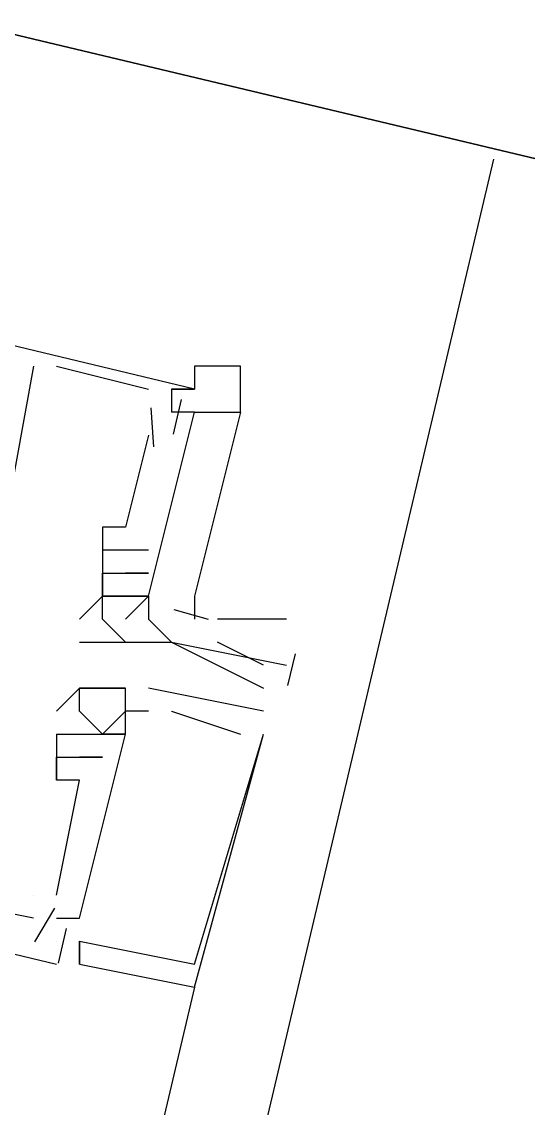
# Model space of a CAD drawing. Header units: feet. Extents: x -84 to 198, y -22 to 181.
# Drawn here: x 121.567 to 121.86, y 90.561 to 91.191 of the extents above; entities that cross this region are included whole.
import ezdxf

# ---------------------------------------------------------------- set-up
doc = ezdxf.new("R2010")
doc.units = ezdxf.units.FT
doc.layers.add('A-LINEA', color=7, linetype='CONTINUOUS')
doc.layers.add('A-MURO-CONCRETO', color=8, linetype='CONTINUOUS')

msp = doc.modelspace()

# ---------------------------------------------------------------- linework, layer by layer
at = {"layer": 'A-LINEA'}
for p, q in [((121.84, 91.1111), (114.56, 60.2978)), ((121.5733, 90.9911), (121.5467, 90.8444)), ((121.5733, 90.9911), (121.5467, 90.8444)), ((121.5733, 90.9911), (121.5467, 90.8444)), ((121.5733, 90.9911), (121.5733, 90.9911)), ((121.5733, 90.9911), (121.5733, 90.9911)), ((121.5733, 90.9911), (121.5733, 90.9911)), ((121.5867, 90.9911), (121.64, 90.9778)), ((121.5867, 90.9911), (121.5867, 90.9911)), ((121.5867, 90.9911), (121.64, 90.9778)), ((121.5867, 90.9911), (121.5867, 90.9911)), ((121.5867, 90.9911), (121.64, 90.9778)), ((121.5867, 90.9911), (121.5867, 90.9911)), ((121.64, 90.9778), (121.64, 90.9778)), ((121.64, 90.9778), (121.64, 90.9778)), ((121.64, 90.9778), (121.64, 90.9778)), ((121.6533, 90.9778), (121.6533, 90.9778)), ((121.6533, 90.9778), (121.6533, 90.9778)), ((121.6533, 90.9778), (121.6533, 90.9778)), ((121.6667, 90.9778), (121.6667, 90.9778)), ((121.6667, 90.9778), (121.6667, 90.9778)), ((121.6667, 90.9778), (121.6667, 90.9778)), ((121.659, 90.9717), (121.6543, 90.9517)), ((121.659, 90.9717), (121.6543, 90.9517)), ((121.659, 90.9717), (121.6543, 90.9517)), ((121.6413, 90.9669), (121.6429, 90.9443)), ((121.6413, 90.9669), (121.6429, 90.9443)), ((121.6413, 90.9669), (121.6429, 90.9443)), ((121.6533, 90.9644), (121.6533, 90.9644)), ((121.6533, 90.9644), (121.6533, 90.9644)), ((121.6533, 90.9644), (121.6533, 90.9644)), ((121.6667, 90.9644), (121.68, 90.9644)), ((121.6667, 90.9644), (121.6667, 90.9644)), ((121.6667, 90.9644), (121.6667, 90.9644)), ((121.6667, 90.9644), (121.6667, 90.9644)), ((121.64, 90.9511), (121.6267, 90.8978)), ((121.64, 90.9511), (121.6267, 90.8978)), ((121.64, 90.9511), (121.6267, 90.8978)), ((121.64, 90.9511), (121.64, 90.9511)), ((121.64, 90.9511), (121.64, 90.9511)), ((121.64, 90.9511), (121.64, 90.9511)), ((121.6133, 90.8978), (121.6133, 90.8978)), ((121.6133, 90.8978), (121.6133, 90.8978)), ((121.6133, 90.8978), (121.6133, 90.8978)), ((121.6267, 90.8978), (121.6267, 90.8978)), ((121.6267, 90.8978), (121.6267, 90.8978)), ((121.6267, 90.8978), (121.6267, 90.8978)), ((121.6133, 90.8844), (121.6133, 90.8844)), ((121.6133, 90.8844), (121.6133, 90.8844)), ((121.6133, 90.8844), (121.6133, 90.8844)), ((121.6267, 90.8844), (121.6267, 90.8844)), ((121.6267, 90.8844), (121.6267, 90.8844)), ((121.6267, 90.8844), (121.6267, 90.8844)), ((121.6267, 90.8844), (121.6267, 90.8844)), ((121.6267, 90.8844), (121.6267, 90.8844)), ((121.6267, 90.8844), (121.6267, 90.8844)), ((121.64, 90.8844), (121.64, 90.8844)), ((121.64, 90.8844), (121.64, 90.8844)), ((121.64, 90.8844), (121.64, 90.8844)), ((121.6133, 90.8711), (121.6133, 90.8711)), ((121.6133, 90.8711), (121.6133, 90.8711)), ((121.6133, 90.8711), (121.6133, 90.8711)), ((121.6133, 90.8711), (121.6133, 90.8711)), ((121.6133, 90.8711), (121.6133, 90.8711)), ((121.6133, 90.8711), (121.6133, 90.8711)), ((121.6133, 90.8711), (121.6133, 90.8711)), ((121.6267, 90.8711), (121.6267, 90.8711)), ((121.6267, 90.8711), (121.6267, 90.8711)), ((121.6267, 90.8711), (121.6267, 90.8711)), ((121.6267, 90.8711), (121.6267, 90.8711)), ((121.6267, 90.8711), (121.6267, 90.8711)), ((121.6267, 90.8711), (121.6267, 90.8711)), ((121.6267, 90.8711), (121.6267, 90.8711)), ((121.6267, 90.8711), (121.6267, 90.8711)), ((121.6267, 90.8711), (121.6267, 90.8711)), ((121.64, 90.8711), (121.64, 90.8711)), ((121.64, 90.8711), (121.64, 90.8711)), ((121.64, 90.8711), (121.64, 90.8711)), ((121.64, 90.8711), (121.64, 90.8711)), ((121.64, 90.8711), (121.64, 90.8711)), ((121.64, 90.8711), (121.64, 90.8711)), ((121.64, 90.8578), (121.6133, 90.8578)), ((121.6133, 90.8578), (121.6133, 90.8578)), ((121.6133, 90.8578), (121.6133, 90.8578)), ((121.6133, 90.8578), (121.6133, 90.8578)), ((121.6133, 90.8578), (121.6133, 90.8578)), ((121.6133, 90.8578), (121.6133, 90.8578)), ((121.6133, 90.8578), (121.6133, 90.8578)), ((121.6133, 90.8578), (121.6133, 90.8578)), ((121.6267, 90.8578), (121.6267, 90.8578)), ((121.64, 90.8578), (121.6267, 90.8444)), ((121.6267, 90.8578), (121.6267, 90.8578)), ((121.6267, 90.8578), (121.6267, 90.8578)), ((121.6267, 90.8578), (121.6267, 90.8578)), ((121.6267, 90.8578), (121.6267, 90.8578)), ((121.64, 90.8578), (121.64, 90.8578)), ((121.64, 90.8578), (121.64, 90.8578)), ((121.64, 90.8578), (121.64, 90.8578)), ((121.64, 90.8578), (121.64, 90.8578)), ((121.64, 90.8578), (121.64, 90.8578)), ((121.6548, 90.8501), (121.6747, 90.8445)), ((121.6548, 90.8501), (121.6747, 90.8445)), ((121.6548, 90.8501), (121.6747, 90.8445)), ((121.6, 90.8444), (121.6, 90.8444)), ((121.6133, 90.8444), (121.6133, 90.8444)), ((121.6267, 90.8444), (121.6267, 90.8444)), ((121.64, 90.8444), (121.64, 90.8444)), ((121.72, 90.8444), (121.68, 90.8444)), ((121.6, 90.8311), (121.6, 90.8311)), ((121.6133, 90.8311), (121.6133, 90.8311)), ((121.6267, 90.8311), (121.6267, 90.8311)), ((121.64, 90.8311), (121.64, 90.8311)), ((121.6533, 90.8311), (121.6533, 90.8311)), ((121.6533, 90.8311), (121.6533, 90.8311)), ((121.6533, 90.8311), (121.6533, 90.8311)), ((121.725, 90.8243), (121.7207, 90.806)), ((121.72, 90.8178), (121.72, 90.8178)), ((121.6, 90.8044), (121.6, 90.8044)), ((121.6, 90.8044), (121.6, 90.8044)), ((121.6, 90.8044), (121.6, 90.8044)), ((121.6, 90.8044), (121.6, 90.8044)), ((121.6, 90.8044), (121.6, 90.8044)), ((121.6, 90.8044), (121.6, 90.8044)), ((121.6133, 90.8044), (121.6133, 90.8044)), ((121.6133, 90.8044), (121.6133, 90.8044)), ((121.6133, 90.8044), (121.6133, 90.8044)), ((121.6267, 90.8044), (121.6267, 90.8044)), ((121.6267, 90.8044), (121.6267, 90.8044)), ((121.6267, 90.8044), (121.6267, 90.8044)), ((121.6267, 90.8044), (121.6267, 90.8044)), ((121.6267, 90.8044), (121.6267, 90.8044)), ((121.6267, 90.8044), (121.6267, 90.8044)), ((121.7067, 90.7911), (121.64, 90.8044)), ((121.64, 90.8044), (121.64, 90.8044)), ((121.64, 90.8044), (121.64, 90.8044)), ((121.7067, 90.7911), (121.64, 90.8044)), ((121.64, 90.8044), (121.64, 90.8044)), ((121.64, 90.8044), (121.64, 90.8044)), ((121.7067, 90.7911), (121.64, 90.8044)), ((121.64, 90.8044), (121.64, 90.8044)), ((121.64, 90.8044), (121.64, 90.8044)), ((121.7067, 90.8044), (121.7067, 90.8044)), ((121.5867, 90.7911), (121.5867, 90.7911)), ((121.5867, 90.7911), (121.5867, 90.7911)), ((121.5867, 90.7911), (121.5867, 90.7911)), ((121.6, 90.7911), (121.6, 90.7911)), ((121.6, 90.7911), (121.6, 90.7911)), ((121.6, 90.7911), (121.6, 90.7911)), ((121.6267, 90.7911), (121.6267, 90.7911)), ((121.6267, 90.7911), (121.6267, 90.7911)), ((121.6267, 90.7911), (121.6267, 90.7911)), ((121.6267, 90.7911), (121.6267, 90.7911)), ((121.6267, 90.7911), (121.6267, 90.7911)), ((121.6267, 90.7911), (121.6267, 90.7911)), ((121.64, 90.7911), (121.64, 90.7911)), ((121.64, 90.7911), (121.64, 90.7911)), ((121.64, 90.7911), (121.64, 90.7911)), ((121.64, 90.7911), (121.64, 90.7911)), ((121.64, 90.7911), (121.64, 90.7911)), ((121.64, 90.7911), (121.64, 90.7911)), ((121.64, 90.7911), (121.64, 90.7911)), ((121.64, 90.7911), (121.64, 90.7911)), ((121.64, 90.7911), (121.64, 90.7911)), ((121.6533, 90.7911), (121.6533, 90.7911)), ((121.6533, 90.7911), (121.6533, 90.7911)), ((121.6533, 90.7911), (121.6533, 90.7911)), ((121.7067, 90.7911), (121.7067, 90.7911)), ((121.7067, 90.7911), (121.7067, 90.7911)), ((121.7067, 90.7911), (121.7067, 90.7911)), ((121.5867, 90.7778), (121.5867, 90.7511)), ((121.5867, 90.7778), (121.5867, 90.7778)), ((121.5867, 90.7778), (121.5867, 90.7778)), ((121.5867, 90.7778), (121.5867, 90.7511)), ((121.5867, 90.7778), (121.5867, 90.7778)), ((121.5867, 90.7778), (121.5867, 90.7778)), ((121.5867, 90.7778), (121.5867, 90.7511)), ((121.5867, 90.7778), (121.5867, 90.7778)), ((121.5867, 90.7778), (121.5867, 90.7778)), ((121.6, 90.7778), (121.6, 90.7778)), ((121.6, 90.7778), (121.6, 90.7778)), ((121.6, 90.7778), (121.6, 90.7778)), ((121.6, 90.7778), (121.6, 90.7778)), ((121.6, 90.7778), (121.6, 90.7778)), ((121.6, 90.7778), (121.6, 90.7778)), ((121.6, 90.7778), (121.6, 90.7778)), ((121.6, 90.7778), (121.6, 90.7778)), ((121.6, 90.7778), (121.6, 90.7778)), ((121.6133, 90.7778), (121.6133, 90.7778)), ((121.6133, 90.7778), (121.6133, 90.7778)), ((121.6133, 90.7778), (121.6133, 90.7778)), ((121.6133, 90.7778), (121.6133, 90.7778)), ((121.6133, 90.7778), (121.6133, 90.7778)), ((121.6133, 90.7778), (121.6133, 90.7778)), ((121.6133, 90.7778), (121.6133, 90.7778)), ((121.6133, 90.7778), (121.6133, 90.7778)), ((121.6133, 90.7778), (121.6133, 90.7778)), ((121.6267, 90.7778), (121.6267, 90.7778)), ((121.6267, 90.7778), (121.6267, 90.7778)), ((121.6267, 90.7778), (121.6267, 90.7778)), ((121.6267, 90.7778), (121.6267, 90.7778)), ((121.6267, 90.7778), (121.6267, 90.7778)), ((121.6267, 90.7778), (121.6267, 90.7778)), ((121.6933, 90.7778), (121.6933, 90.7778)), ((121.6933, 90.7778), (121.6933, 90.7778)), ((121.6933, 90.7778), (121.6933, 90.7778)), ((121.7067, 90.7778), (121.7067, 90.7778)), ((121.7067, 90.7778), (121.7067, 90.7778)), ((121.7067, 90.7778), (121.7067, 90.7778)), ((121.7067, 90.7778), (121.7067, 90.7778)), ((121.7067, 90.7778), (121.7067, 90.7778)), ((121.7067, 90.7778), (121.7067, 90.7778)), ((121.5867, 90.7644), (121.6, 90.7644)), ((121.5867, 90.7644), (121.5867, 90.7644)), ((121.5867, 90.7644), (121.5867, 90.7644)), ((121.5867, 90.7644), (121.6, 90.7644)), ((121.5867, 90.7644), (121.5867, 90.7644)), ((121.5867, 90.7644), (121.5867, 90.7644)), ((121.5867, 90.7644), (121.6, 90.7644)), ((121.5867, 90.7644), (121.5867, 90.7644)), ((121.5867, 90.7644), (121.5867, 90.7644)), ((121.6, 90.7644), (121.6, 90.7644)), ((121.6, 90.7644), (121.6, 90.7644)), ((121.6, 90.7644), (121.6, 90.7644)), ((121.6, 90.7644), (121.6, 90.7644)), ((121.6, 90.7644), (121.6, 90.7644)), ((121.6, 90.7644), (121.6, 90.7644)), ((121.6, 90.7644), (121.6, 90.7644)), ((121.6, 90.7644), (121.6, 90.7644)), ((121.6, 90.7644), (121.6, 90.7644)), ((121.6, 90.7644), (121.6, 90.7644)), ((121.6, 90.7644), (121.6, 90.7644)), ((121.6, 90.7644), (121.6, 90.7644)), ((121.6133, 90.7644), (121.6133, 90.7644)), ((121.6133, 90.7644), (121.6133, 90.7644)), ((121.6133, 90.7644), (121.6133, 90.7644)), ((121.6133, 90.7644), (121.6133, 90.7644)), ((121.6133, 90.7644), (121.6133, 90.7644)), ((121.6133, 90.7644), (121.6133, 90.7644)), ((121.5867, 90.6844), (121.6, 90.7511)), ((121.5867, 90.7511), (121.5867, 90.7511)), ((121.5867, 90.7511), (121.5867, 90.7511)), ((121.5867, 90.6844), (121.6, 90.7511)), ((121.5867, 90.7511), (121.5867, 90.7511)), ((121.5867, 90.7511), (121.5867, 90.7511)), ((121.5867, 90.6844), (121.6, 90.7511)), ((121.5867, 90.7511), (121.5867, 90.7511)), ((121.5867, 90.7511), (121.5867, 90.7511)), ((121.6, 90.7511), (121.6, 90.7511)), ((121.6, 90.7511), (121.6, 90.7511)), ((121.6, 90.7511), (121.6, 90.7511)), ((121.6, 90.7511), (121.6, 90.7511)), ((121.6, 90.7511), (121.6, 90.7511)), ((121.6, 90.7511), (121.6, 90.7511)), ((121.5733, 90.6844), (121.5733, 90.6844)), ((121.5733, 90.6844), (121.5733, 90.6844)), ((121.5733, 90.6844), (121.5733, 90.6844)), ((121.5733, 90.6844), (121.5733, 90.6844)), ((121.5733, 90.6844), (121.5733, 90.6844)), ((121.5733, 90.6844), (121.5733, 90.6844)), ((121.5867, 90.6844), (121.5867, 90.6844)), ((121.5867, 90.6844), (121.5867, 90.6844)), ((121.5867, 90.6844), (121.5867, 90.6844)), ((121.5855, 90.6769), (121.5739, 90.6573)), ((121.5855, 90.6769), (121.5739, 90.6573)), ((121.5855, 90.6769), (121.5739, 90.6573)), ((121.5733, 90.6711), (121.5733, 90.6711)), ((121.5733, 90.6711), (121.5733, 90.6711)), ((121.5733, 90.6711), (121.5733, 90.6711)), ((121.5867, 90.6711), (121.5867, 90.6711)), ((121.5867, 90.6711), (121.5867, 90.6711)), ((121.5867, 90.6711), (121.5867, 90.6711)), ((121.6, 90.6711), (121.6, 90.6711)), ((121.6, 90.6711), (121.6, 90.6711)), ((121.6, 90.6711), (121.6, 90.6711)), ((121.6, 90.6711), (121.6, 90.6711)), ((121.6, 90.6711), (121.6, 90.6711)), ((121.6, 90.6711), (121.6, 90.6711)), ((121.6, 90.6711), (121.6, 90.6711)), ((121.6, 90.6711), (121.6, 90.6711)), ((121.6, 90.6711), (121.6, 90.6711)), ((121.5923, 90.6651), (121.5876, 90.6451)), ((121.5923, 90.6651), (121.5876, 90.6451)), ((121.5923, 90.6651), (121.5876, 90.6451)), ((121.5867, 90.6578), (121.5867, 90.6578)), ((121.5867, 90.6578), (121.5867, 90.6578)), ((121.5867, 90.6578), (121.5867, 90.6578)), ((121.5867, 90.6578), (121.5867, 90.6578)), ((121.5867, 90.6578), (121.5867, 90.6578)), ((121.5867, 90.6578), (121.5867, 90.6578)), ((121.6, 90.6444), (121.6, 90.6578)), ((121.6, 90.6578), (121.6, 90.6578)), ((121.6, 90.6578), (121.6, 90.6578)), ((121.6, 90.6578), (121.6, 90.6578)), ((121.6, 90.6444), (121.6, 90.6578)), ((121.6, 90.6578), (121.6, 90.6578)), ((121.6, 90.6578), (121.6, 90.6578)), ((121.6, 90.6578), (121.6, 90.6578)), ((121.6, 90.6444), (121.6, 90.6578)), ((121.6, 90.6578), (121.6, 90.6578)), ((121.6, 90.6578), (121.6, 90.6578)), ((121.6, 90.6578), (121.6, 90.6578)), ((121.5867, 90.6444), (121.5867, 90.6444)), ((121.5867, 90.6444), (121.5867, 90.6444)), ((121.5867, 90.6444), (121.5867, 90.6444)), ((121.6, 90.6444), (121.6, 90.6444)), ((121.6, 90.6444), (121.6, 90.6444)), ((121.6, 90.6444), (121.6, 90.6444)), ((121.6, 90.6444), (121.6, 90.6444)), ((121.6, 90.6444), (121.6, 90.6444)), ((121.6, 90.6444), (121.6, 90.6444)), ((121.6667, 90.6444), (121.6667, 90.6444)), ((121.6667, 90.6444), (121.6667, 90.6444)), ((121.6667, 90.6444), (121.6667, 90.6444)), ((121.6667, 90.6311), (120.0267, 83.6978)), ((121.6667, 90.6311), (121.6667, 90.6311)), ((121.6667, 90.6311), (121.6667, 90.6311)), ((121.6667, 90.6311), (121.6667, 90.6311))]:
    msp.add_line(p, q, dxfattribs=at)
for points in [[(124.44, 90.4978), (124.7867, 91.9644), (121.3733, 92.7644), (121.0267, 91.3111), (124.44, 90.4978)], [(121.6533, 90.9778), (121.6667, 90.9778), (121, 91.1378)], [(121.6533, 90.9778), (121.6667, 90.9778), (121, 91.1378)], [(121.6533, 90.9778), (121.6667, 90.9778), (121, 91.1378)], [(121.6933, 90.9644), (121.6933, 90.9911), (121.6667, 90.9911), (121.6667, 90.9778)], [(121.6667, 90.9778), (121.6533, 90.9778), (121.6533, 90.9644)], [(120.9733, 90.9511), (120.9733, 90.9644), (120.9467, 90.9644), (120.92, 90.8044), (121.5867, 90.6444)], [(120.9733, 90.9511), (120.9733, 90.9644), (120.9467, 90.9644), (120.92, 90.8044), (121.5867, 90.6444)], [(120.9733, 90.9511), (120.9733, 90.9644), (120.9467, 90.9644), (120.92, 90.8044), (121.5867, 90.6444)], [(121.6267, 90.8578), (121.64, 90.8578), (121.6667, 90.9644), (121.6533, 90.9644)], [(121.6267, 90.8578), (121.64, 90.8578), (121.6667, 90.9644), (121.6533, 90.9644)], [(121.6267, 90.8578), (121.64, 90.8578), (121.6667, 90.9644), (121.6533, 90.9644)], [(121.64, 90.8578), (121.6667, 90.9644), (121.6933, 90.9644), (121.6667, 90.8578), (121.6667, 90.8444)], [(121.64, 90.8578), (121.6667, 90.9644), (121.6933, 90.9644), (121.6667, 90.8578), (121.6667, 90.8444)], [(121.64, 90.8578), (121.6667, 90.9644), (121.6933, 90.9644), (121.6667, 90.8578), (121.6667, 90.8444)], [(121.6267, 90.8978), (121.6133, 90.8978), (121.6133, 90.8711)], [(121.6267, 90.8978), (121.6133, 90.8978), (121.6133, 90.8711)], [(121.6267, 90.8978), (121.6133, 90.8978), (121.6133, 90.8711)], [(121.64, 90.8844), (121.6267, 90.8844), (121.6133, 90.8844)], [(121.64, 90.8844), (121.6267, 90.8844), (121.6133, 90.8844)], [(121.64, 90.8844), (121.6267, 90.8844), (121.6133, 90.8844)], [(121.6133, 90.8711), (121.6133, 90.8578), (121.6133, 90.8578), (121.6267, 90.8578), (121.6267, 90.8578), (121.6267, 90.8578)], [(121.6133, 90.8578), (121.6133, 90.8711), (121.6267, 90.8711)], [(121.6133, 90.8578), (121.6133, 90.8711), (121.6267, 90.8711)], [(121.6133, 90.8578), (121.6133, 90.8711), (121.6267, 90.8711)], [(121.64, 90.8711), (121.6267, 90.8711), (121.64, 90.8711), (121.6267, 90.8711), (121.6267, 90.8711)], [(121.64, 90.8711), (121.6267, 90.8711), (121.64, 90.8711), (121.6267, 90.8711), (121.6267, 90.8711)], [(121.64, 90.8711), (121.6267, 90.8711), (121.64, 90.8711), (121.6267, 90.8711), (121.6267, 90.8711)], [(121.6, 90.8444), (121.6133, 90.8578), (121.6133, 90.8578)], [(121.6267, 90.8311), (121.6133, 90.8444), (121.6133, 90.8578)], [(121.64, 90.8578), (121.64, 90.8444), (121.64, 90.8444), (121.6533, 90.8311)], [(121.6, 90.8311), (121.6133, 90.8311), (121.64, 90.8311), (121.6533, 90.8311), (121.7067, 90.8044)], [(121.6533, 90.8311), (121.6533, 90.8311), (121.6533, 90.8311), (121.6533, 90.8311), (121.72, 90.8178), (121.72, 90.8178), (121.72, 90.8178)], [(121.7067, 90.8178), (121.68, 90.8311), (121.68, 90.8311)], [(121.5733, 90.6711), (121.5067, 90.6844), (121.5333, 90.8178)], [(121.5733, 90.6711), (121.5067, 90.6844), (121.5333, 90.8178)], [(121.5733, 90.6711), (121.5067, 90.6844), (121.5333, 90.8178)], [(121.64, 90.7911), (121.6267, 90.7911), (121.6267, 90.8044), (121.6133, 90.8044), (121.6, 90.8044), (121.5867, 90.7911)], [(121.64, 90.7911), (121.6267, 90.7911), (121.6267, 90.8044), (121.6133, 90.8044), (121.6, 90.8044), (121.5867, 90.7911)], [(121.64, 90.7911), (121.6267, 90.7911), (121.6267, 90.8044), (121.6133, 90.8044), (121.6, 90.8044), (121.5867, 90.7911)], [(121.64, 90.7911), (121.64, 90.7911), (121.6267, 90.7911), (121.6267, 90.7911), (121.6133, 90.7778), (121.6, 90.7911), (121.6, 90.8044), (121.6267, 90.8044)], [(121.64, 90.7911), (121.64, 90.7911), (121.6267, 90.7911), (121.6267, 90.7911), (121.6133, 90.7778), (121.6, 90.7911), (121.6, 90.8044), (121.6267, 90.8044)], [(121.64, 90.7911), (121.64, 90.7911), (121.6267, 90.7911), (121.6267, 90.7911), (121.6133, 90.7778), (121.6, 90.7911), (121.6, 90.8044), (121.6267, 90.8044)], [(121.5867, 90.7778), (121.5867, 90.7778), (121.6, 90.7778), (121.6, 90.7778), (121.6, 90.7778), (121.6133, 90.7778), (121.6133, 90.7778), (121.6267, 90.7778), (121.6267, 90.7911)], [(121.5867, 90.7778), (121.5867, 90.7778), (121.6, 90.7778), (121.6, 90.7778), (121.6, 90.7778), (121.6133, 90.7778), (121.6133, 90.7778), (121.6267, 90.7778), (121.6267, 90.7911)], [(121.5867, 90.7778), (121.5867, 90.7778), (121.6, 90.7778), (121.6, 90.7778), (121.6, 90.7778), (121.6133, 90.7778), (121.6133, 90.7778), (121.6267, 90.7778), (121.6267, 90.7911)], [(121.6533, 90.7911), (121.6533, 90.7911), (121.6533, 90.7911), (121.6933, 90.7778), (121.6933, 90.7778)], [(121.6533, 90.7911), (121.6533, 90.7911), (121.6533, 90.7911), (121.6933, 90.7778), (121.6933, 90.7778)], [(121.6533, 90.7911), (121.6533, 90.7911), (121.6533, 90.7911), (121.6933, 90.7778), (121.6933, 90.7778)], [(121.5867, 90.6711), (121.6, 90.6711), (121.6267, 90.7778), (121.6133, 90.7778)], [(121.5867, 90.6711), (121.6, 90.6711), (121.6267, 90.7778), (121.6133, 90.7778)], [(121.5867, 90.6711), (121.6, 90.6711), (121.6267, 90.7778), (121.6133, 90.7778)], [(121.6, 90.6578), (121.6667, 90.6444), (121.6667, 90.6444), (121.7067, 90.7778)], [(121.6, 90.6578), (121.6, 90.6444), (121.6667, 90.6311), (121.6667, 90.6311), (121.7067, 90.7778)], [(121.6, 90.6578), (121.6667, 90.6444), (121.6667, 90.6444), (121.7067, 90.7778)], [(121.6, 90.6578), (121.6, 90.6444), (121.6667, 90.6311), (121.6667, 90.6311), (121.7067, 90.7778)], [(121.6, 90.6578), (121.6667, 90.6444), (121.6667, 90.6444), (121.7067, 90.7778)], [(121.6, 90.6578), (121.6, 90.6444), (121.6667, 90.6311), (121.6667, 90.6311), (121.7067, 90.7778)], [(121.6, 90.7511), (121.5867, 90.7511), (121.5867, 90.7644), (121.6, 90.7644), (121.6133, 90.7644), (121.6, 90.7644), (121.6133, 90.7644)], [(121.6, 90.7511), (121.5867, 90.7511), (121.5867, 90.7644), (121.6, 90.7644), (121.6133, 90.7644), (121.6, 90.7644), (121.6133, 90.7644)], [(121.6, 90.7511), (121.5867, 90.7511), (121.5867, 90.7644), (121.6, 90.7644), (121.6133, 90.7644), (121.6, 90.7644), (121.6133, 90.7644)]]:
    msp.add_lwpolyline(points, dxfattribs=at)
at = {"layer": 'A-MURO-CONCRETO'}
msp.add_lwpolyline([(121.0267, 91.3111), (124.6267, 91.3111), (124.44, 90.4978), (121.0267, 91.3111), (121.0267, 91.3111)], dxfattribs=at)

doc.saveas('drawing.dxf')
